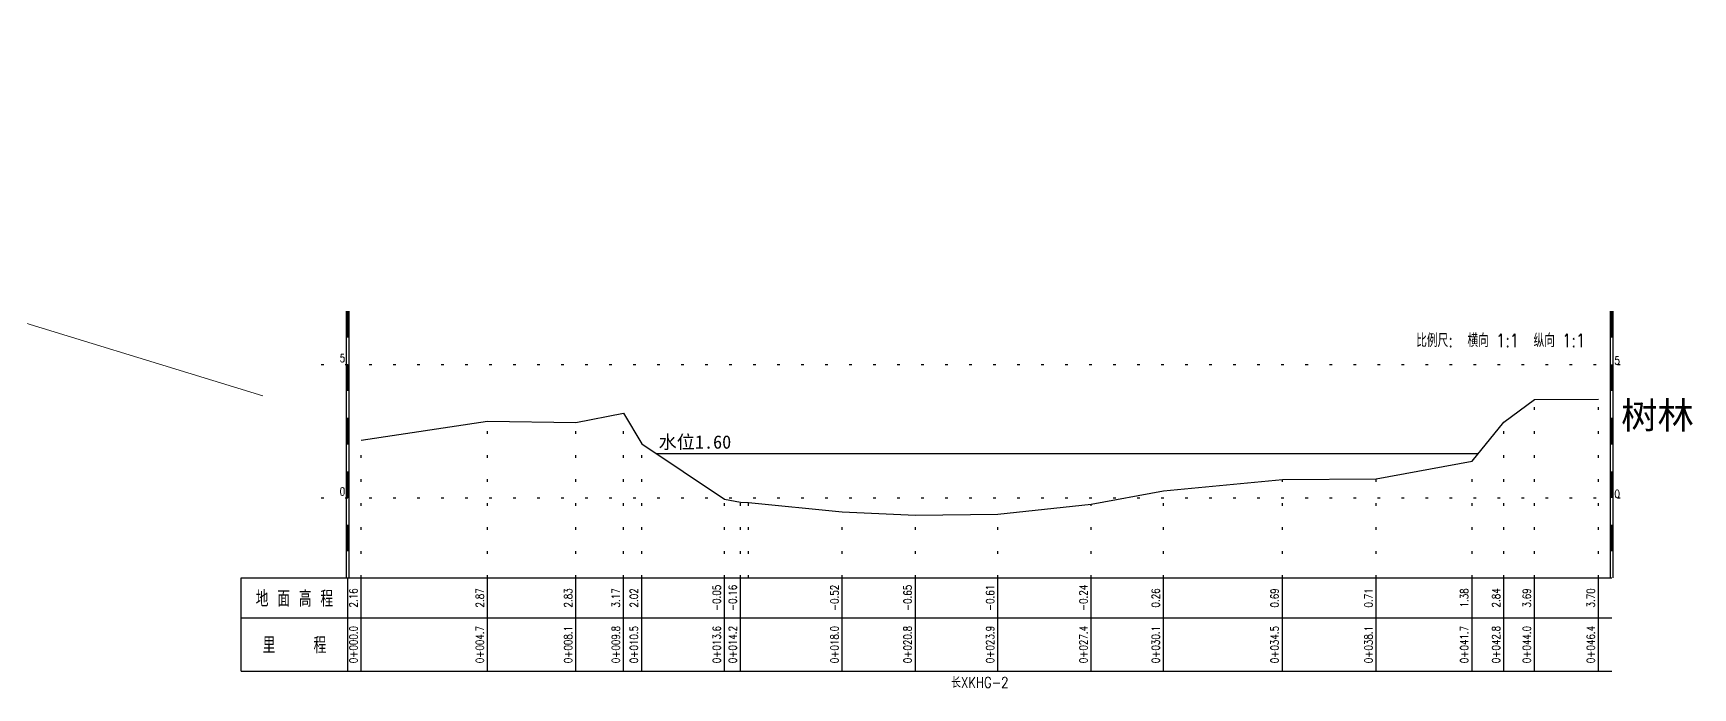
# Model space of a CAD drawing. Extents: x 495801 to 500182, y 3432967 to 3436227.
# Drawn here: x 496235.5 to 496297.7, y 3435374.8 to 3435399.4 of the extents above; entities that cross this region are included whole.
import ezdxf
from ezdxf.enums import TextEntityAlignment as Align

# ---------------------------------------------------------------- set-up
doc = ezdxf.new("R2010")
doc.units = 0
doc.header["$LTSCALE"] = 0.5
doc.linetypes.add('X4', pattern=[1.6, 0, -1.6])
for name, color, linetype in [('DMX', 1, 'CONTINUOUS'), ('zdm1', 2, 'CONTINUOUS'), ('ZDMT5', 3, 'CONTINUOUS'), ('ZJ', 7, 'CONTINUOUS'), ('断面线', 7, 'CONTINUOUS'), ('水位', 4, 'CONTINUOUS')]:
    doc.layers.add(name, color=color, linetype=linetype)
doc.styles.add('HZ', font='rs.shx', dxfattribs={"width": 0.8, "bigfont": 'hztxt.shx'})
doc.styles.add('宋体', font='')
doc.styles.get('宋体').set_extended_font_data('SimSun')

msp = doc.modelspace()

# ---------------------------------------------------------------- linework, layer by layer
at = {"layer": 'DMX', "linetype": 'Continuous', "flags": 128}
msp.add_lwpolyline([(496247.782, 3435384.103), (496252.522, 3435384.813), (496255.832, 3435384.773), (496257.622, 3435385.113), (496258.302, 3435383.963), (496261.402, 3435381.893), (496262.002, 3435381.783), (496262.302, 3435381.773), (496265.822, 3435381.423), (496268.562, 3435381.293), (496271.652, 3435381.333), (496275.152, 3435381.703), (496277.862, 3435382.203), (496282.322, 3435382.633), (496285.842, 3435382.653), (496289.432, 3435383.323), (496290.622, 3435384.783), (496291.772, 3435385.633), (496294.172, 3435385.643)], dxfattribs=at)
at = {"layer": 'zdm1', "linetype": 'Continuous'}
for p, q in [((496247.232, 3435378.943), (496247.232, 3435388.943)), ((496247.332, 3435378.943), (496247.332, 3435388.943)), ((496294.622, 3435378.943), (496294.622, 3435388.943)), ((496294.722, 3435378.943), (496294.722, 3435388.943)), ((496243.282, 3435375.443), (496243.282, 3435378.943)), ((496243.282, 3435378.943), (496247.782, 3435378.943)), ((496247.282, 3435375.443), (496247.282, 3435378.943)), ((496247.782, 3435378.943), (496294.672, 3435378.943)), ((496243.282, 3435377.443), (496294.672, 3435377.443)), ((496243.282, 3435375.443), (496294.672, 3435375.443))]:
    msp.add_line(p, q, dxfattribs=at)
at = {"layer": 'zdm1', "linetype": 'X4'}
for p, q in [((496246.282, 3435386.943), (496295.672, 3435386.943)), ((496246.282, 3435381.943), (496295.672, 3435381.943))]:
    msp.add_line(p, q, dxfattribs=at)
at = {"layer": 'zdm1', "linetype": 'Continuous', "flags": 128}
for points in [[(496247.282, 3435387.943, 0.1, 0.1, 0), (496247.282, 3435388.943, 0.1, 0.1, 0)], [(496294.672, 3435387.943, 0.1, 0.1, 0), (496294.672, 3435388.943, 0.1, 0.1, 0)], [(496247.282, 3435385.943, 0.1, 0.1, 0), (496247.282, 3435386.943, 0.1, 0.1, 0)], [(496294.672, 3435385.943, 0.1, 0.1, 0), (496294.672, 3435386.943, 0.1, 0.1, 0)], [(496247.282, 3435383.943, 0.1, 0.1, 0), (496247.282, 3435384.943, 0.1, 0.1, 0)], [(496294.672, 3435383.943, 0.1, 0.1, 0), (496294.672, 3435384.943, 0.1, 0.1, 0)], [(496247.282, 3435381.943, 0.1, 0.1, 0), (496247.282, 3435382.943, 0.1, 0.1, 0)], [(496294.672, 3435381.943, 0.1, 0.1, 0), (496294.672, 3435382.943, 0.1, 0.1, 0)], [(496247.282, 3435379.943, 0.1, 0.1, 0), (496247.282, 3435380.943, 0.1, 0.1, 0)], [(496294.672, 3435379.943, 0.1, 0.1, 0), (496294.672, 3435380.943, 0.1, 0.1, 0)]]:
    msp.add_lwpolyline(points, format="xyseb", dxfattribs=at)
at = {"layer": 'ZDMT5', "linetype": 'X4'}
for p, q in [((496291.772, 3435378.943), (496291.772, 3435385.633)), ((496294.172, 3435378.943), (496294.172, 3435385.643)), ((496252.522, 3435378.943), (496252.522, 3435384.813)), ((496255.832, 3435378.943), (496255.832, 3435384.773)), ((496257.622, 3435378.943), (496257.622, 3435385.113)), ((496290.622, 3435378.943), (496290.622, 3435384.783)), ((496247.782, 3435378.943), (496247.782, 3435384.103)), ((496258.302, 3435378.943), (496258.302, 3435383.963)), ((496289.432, 3435378.943), (496289.432, 3435383.323)), ((496285.842, 3435378.943), (496285.842, 3435382.653)), ((496277.862, 3435378.943), (496277.862, 3435382.203)), ((496282.322, 3435378.943), (496282.322, 3435382.633)), ((496261.402, 3435378.943), (496261.402, 3435381.893)), ((496262.002, 3435378.943), (496262.002, 3435381.783)), ((496262.302, 3435378.943), (496262.302, 3435381.773)), ((496265.822, 3435378.943), (496265.822, 3435381.423)), ((496275.152, 3435378.943), (496275.152, 3435381.703)), ((496268.562, 3435378.943), (496268.562, 3435381.293)), ((496271.652, 3435378.943), (496271.652, 3435381.333))]:
    msp.add_line(p, q, dxfattribs=at)
at = {"layer": 'ZDMT5', "linetype": 'Continuous'}
for p, q in [((496247.782, 3435375.443), (496247.782, 3435378.943)), ((496252.522, 3435375.443), (496252.522, 3435378.943)), ((496255.832, 3435375.443), (496255.832, 3435378.943)), ((496257.622, 3435375.443), (496257.622, 3435378.943)), ((496258.302, 3435375.443), (496258.302, 3435378.943)), ((496261.402, 3435375.443), (496261.402, 3435378.943)), ((496262.002, 3435375.443), (496262.002, 3435378.943)), ((496265.822, 3435375.443), (496265.822, 3435378.943)), ((496268.562, 3435375.443), (496268.562, 3435378.943)), ((496271.652, 3435375.443), (496271.652, 3435378.943)), ((496275.152, 3435375.443), (496275.152, 3435378.943)), ((496277.862, 3435375.443), (496277.862, 3435378.943)), ((496282.322, 3435375.443), (496282.322, 3435378.943)), ((496285.842, 3435375.443), (496285.842, 3435378.943)), ((496289.432, 3435375.443), (496289.432, 3435378.943)), ((496290.622, 3435375.443), (496290.622, 3435378.943)), ((496291.772, 3435375.443), (496291.772, 3435378.943)), ((496294.172, 3435375.443), (496294.172, 3435378.943))]:
    msp.add_line(p, q, dxfattribs=at)
at = {"layer": '断面线', "color": 3, "lineweight": 0}
msp.add_polyline3d([(496199.75, 3435399.359, 3.696), (496244.102, 3435385.771, 0)], dxfattribs=at)
at = {"layer": '水位', "linetype": 'Continuous', "flags": 128}
msp.add_lwpolyline([(496258.833, 3435383.609), (496289.665, 3435383.609)], dxfattribs=at)

# ---------------------------------------------------------------- texts
at = {"layer": 'zdm1', "linetype": 'Continuous', "style": 'HZ', "width": 0.8}
for s, p in [('5', (496247.182, 3435386.943)), ('0', (496247.182, 3435381.943))]:
    msp.add_text(s, height=0.3, dxfattribs=at).set_placement(p, align=Align.BOTTOM_RIGHT)
for s, p in [('5', (496294.772, 3435386.943)), ('0', (496294.772, 3435381.943))]:
    msp.add_text(s, height=0.3, dxfattribs=at).set_placement(p)
for s, height, p in [('地 面 高 程', 0.6, (496245.282, 3435378.193)), ('里    程', 0.6, (496245.282, 3435376.443)), ('长XKHG-2', 0.4, (496270.977, 3435375.043))]:
    msp.add_text(s, height=height, dxfattribs=at).set_placement(p, align=Align.MIDDLE)
at = {"layer": 'ZDMT5', "linetype": 'Continuous', "style": 'HZ', "width": 0.8}
msp.add_text('比例尺:  横向 1:1  纵向 1:1', height=0.5, dxfattribs=at).set_placement((496293.672, 3435387.443), align=Align.BOTTOM_RIGHT)
for s, p in [('2.16', (496247.732, 3435378.193)), ('2.87', (496252.472, 3435378.193)), ('2.83', (496255.782, 3435378.193)), ('3.17', (496257.572, 3435378.193)), ('2.02', (496258.252, 3435378.193)), ('-0.05', (496261.352, 3435378.193)), ('-0.16', (496261.952, 3435378.193)), ('-0.52', (496265.772, 3435378.193)), ('-0.65', (496268.512, 3435378.193)), ('-0.61', (496271.602, 3435378.193)), ('-0.24', (496275.102, 3435378.193)), ('0.26', (496277.812, 3435378.193)), ('0.69', (496282.272, 3435378.193)), ('0.71', (496285.792, 3435378.193)), ('1.38', (496289.382, 3435378.193)), ('2.84', (496290.572, 3435378.193)), ('3.69', (496291.722, 3435378.193)), ('3.70', (496294.122, 3435378.193)), ('0+000.0', (496247.732, 3435376.443)), ('0+004.7', (496252.472, 3435376.443)), ('0+008.1', (496255.782, 3435376.443)), ('0+009.8', (496257.572, 3435376.443)), ('0+010.5', (496258.252, 3435376.443)), ('0+013.6', (496261.352, 3435376.443)), ('0+014.2', (496261.952, 3435376.443)), ('0+018.0', (496265.772, 3435376.443)), ('0+020.8', (496268.512, 3435376.443)), ('0+023.9', (496271.602, 3435376.443)), ('0+027.4', (496275.102, 3435376.443)), ('0+030.1', (496277.812, 3435376.443)), ('0+034.5', (496282.272, 3435376.443)), ('0+038.1', (496285.792, 3435376.443)), ('0+041.7', (496289.382, 3435376.443)), ('0+042.8', (496290.572, 3435376.443)), ('0+044.0', (496291.722, 3435376.443)), ('0+046.4', (496294.122, 3435376.443))]:
    msp.add_text(s, height=0.3, rotation=90, dxfattribs=at).set_placement(p, align=Align.BOTTOM_CENTER)
at = {"layer": 'ZJ', "linetype": 'Continuous', "style": '宋体'}
msp.add_text('树林', height=1, dxfattribs=at).set_placement((496296.385, 3435385.056), align=Align.MIDDLE)
at = {"layer": '水位', "linetype": 'Continuous', "style": '宋体'}
msp.add_text('水位1.60', height=0.5, dxfattribs=at).set_placement((496260.295, 3435384.048), align=Align.MIDDLE)

doc.saveas('drawing.dxf')
